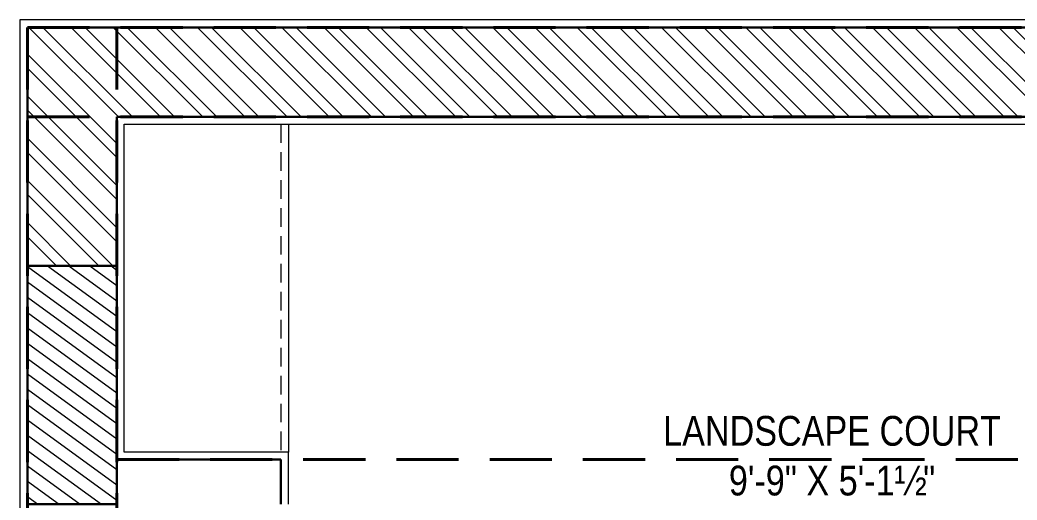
# Model space of a CAD drawing. Header units: inches. Extents: x -189347 to -188565, y -48525 to -47011.
# Drawn here: x -189231.9 to -189131.7, y -47395.9 to -47347.6 of the extents above; entities that cross this region are included whole.
import ezdxf

# ---------------------------------------------------------------- set-up
doc = ezdxf.new("R2010")
doc.units = ezdxf.units.IN
doc.header["$LTSCALE"] = 25
doc.header["$MEASUREMENT"] = 0
doc.linetypes.add('DASHED2', pattern=[0.375, 0.25, -0.125])
for name, color, linetype, lineweight in [('COLUMN', 1, 'Continuous', 30), ('COLUMNHATCH', 8, 'Continuous', 0), ('elevation', 6, 'Continuous', 9), ('hidden', 7, 'DASHED2', 5), ('PLASTER LINE', 1, 'Continuous', 5), ('PP--BEAM', 104, 'DASHED2', 40), ('PP-WALL', 7, 'Continuous', 30), ('sechatch', 8, 'Continuous', 0), ('TEXT', 7, 'Continuous', 13)]:
    doc.layers.add(name, color=color, linetype=linetype, lineweight=lineweight)
doc.styles.add('RAJ', font='Arial Narrow.ttf')

msp = doc.modelspace()

# ---------------------------------------------------------------- hatches: boundary and pattern name
at = {"layer": 'COLUMNHATCH', "ltscale": 5}
h = msp.add_hatch(dxfattribs=at)
h.set_pattern_fill('ANSI31', color=256, scale=10, angle=99.050055, style=0)
h.set_pattern_definition([(144.0500546, (-991.6263, -2979.5429), (-0.73384782, -1.011912732), [])])
h.paths.add_polyline_path([(-189222.1991, -47396.3675), (-189222.1991, -47372.3675), (-189231.1991, -47372.3675), (-189231.1991, -47396.3675)])
at = {"layer": 'sechatch', "ltscale": 30}
h = msp.add_hatch(dxfattribs=at)
h.set_pattern_fill('ANSI32,_O', color=256, scale=8, angle=270)
h.set_pattern_definition([(315, (-188979.5937, -47377.797), (2.12132, 2.12132), []), (315, (-188979.5937, -47379.2113), (2.12132, 2.12132), [])])
h.paths.add_polyline_path([(-188970.1991, -47372.3675), (-188994.1991, -47372.3675), (-188994.1991, -47381.3675), (-188970.1991, -47381.3675)])
h.paths.add_polyline_path([(-188826.1991, -47372.3675), (-188850.1991, -47372.3675), (-188850.1991, -47381.3675), (-188826.1991, -47381.3675)])
h.paths.add_polyline_path([(-188817.1991, -47357.3675), (-188812.6991, -47357.3675), (-188812.6991, -47348.3675), (-188826.1991, -47348.3675), (-188826.1991, -47372.3675), (-188817.1991, -47372.3675)])
h.paths.add_polyline_path([(-188746.6991, -47348.3675), (-188760.1991, -47348.3675), (-188760.1991, -47357.3675), (-188755.6991, -47357.3675), (-188755.6991, -47381.3675), (-188722.6991, -47381.3675), (-188722.6991, -47372.3675), (-188746.6991, -47372.3675)])
h.paths.add_polyline_path([(-188710.6991, -47348.3675), (-188719.6991, -47348.3675), (-188719.6991, -47372.3675), (-188710.6991, -47372.3675)])
h.paths.add_polyline_path([(-188994.1991, -47348.3675), (-189231.1991, -47348.3675), (-189231.1991, -47372.3675), (-189222.1991, -47372.3675), (-189222.1991, -47357.3675), (-189105.1991, -47357.3675), (-189105.1991, -47418.8675), (-189121.6991, -47418.8675), (-189121.6991, -47423.3675), (-189105.1991, -47423.3675), (-189105.1991, -47528.3675), (-189100.6991, -47528.3675), (-189100.6991, -47469.8675), (-189073.6991, -47469.8675), (-189073.6991, -47465.3675), (-189100.6991, -47465.3675), (-189100.6991, -47357.3675), (-188998.6991, -47357.3675), (-188998.6991, -47372.3675), (-188994.1991, -47372.3675)])

# ---------------------------------------------------------------- linework, layer by layer
at = {"layer": 'COLUMN'}
msp.add_lwpolyline([(-189222.1991, -47396.3675), (-189222.1991, -47372.3675), (-189231.1991, -47372.3675), (-189231.1991, -47396.3675)], close=True, dxfattribs=at)
at = {"layer": 'elevation'}
msp.add_line((-189204.9491, -47358.1175), (-189204.9491, -47391.1175), dxfattribs=at)
at = {"layer": 'hidden', "ltscale": 0.3}
msp.add_line((-189205.6991, -47358.1175), (-189205.6991, -47391.1175), dxfattribs=at)
at = {"layer": 'PLASTER LINE', "ltscale": 30}
for p, q in [((-189231.9491, -47347.6175), (-189231.9491, -47397.1175)), ((-188993.4491, -47347.6175), (-189231.9491, -47347.6175)), ((-189221.4491, -47391.1175), (-189221.4491, -47358.1175)), ((-189221.4491, -47358.1175), (-189105.9491, -47358.1175)), ((-189204.9491, -47391.1175), (-189221.4491, -47391.1175)), ((-189204.9491, -47396.3675), (-189204.9491, -47391.1175))]:
    msp.add_line(p, q, dxfattribs=at)
at = {"layer": 'PP--BEAM'}
for p, q in [((-189231.1991, -47348.3675), (-188710.6991, -47348.3675)), ((-189231.1991, -47348.3675), (-189231.1991, -48338.3675)), ((-189222.1991, -47348.3675), (-189222.1991, -48326.3675)), ((-189231.1991, -47357.3675), (-188710.6991, -47357.3675)), ((-189222.1991, -47391.8675), (-189105.1991, -47391.8675))]:
    msp.add_line(p, q, dxfattribs=at)
at = {"layer": 'PP-WALL'}
for p, q in [((-189231.1991, -47372.3675), (-189231.1991, -47348.3675)), ((-189205.6991, -47396.3675), (-189205.6991, -47391.8675))]:
    msp.add_line(p, q, dxfattribs=at)
at = {"layer": 'PP-WALL', "ltscale": 10}
for p, q in [((-189231.1991, -47348.3675), (-188994.1991, -47348.3675)), ((-189222.1991, -47357.3675), (-189222.1991, -47372.3675)), ((-189222.1991, -47357.3675), (-189105.1991, -47357.3675)), ((-189205.6991, -47391.8675), (-189222.1991, -47391.8675))]:
    msp.add_line(p, q, dxfattribs=at)

# ---------------------------------------------------------------- texts
at = {"layer": 'TEXT', "ltscale": 30, "insert": (-189150.262, -47391.4974), "char_height": 3, "width": 67.682604, "attachment_point": 5, "style": 'RAJ'}
msp.add_mtext('LANDSCAPE COURT\\P9\'-9" X 5\'-1½"', dxfattribs=at)

doc.saveas('drawing.dxf')
